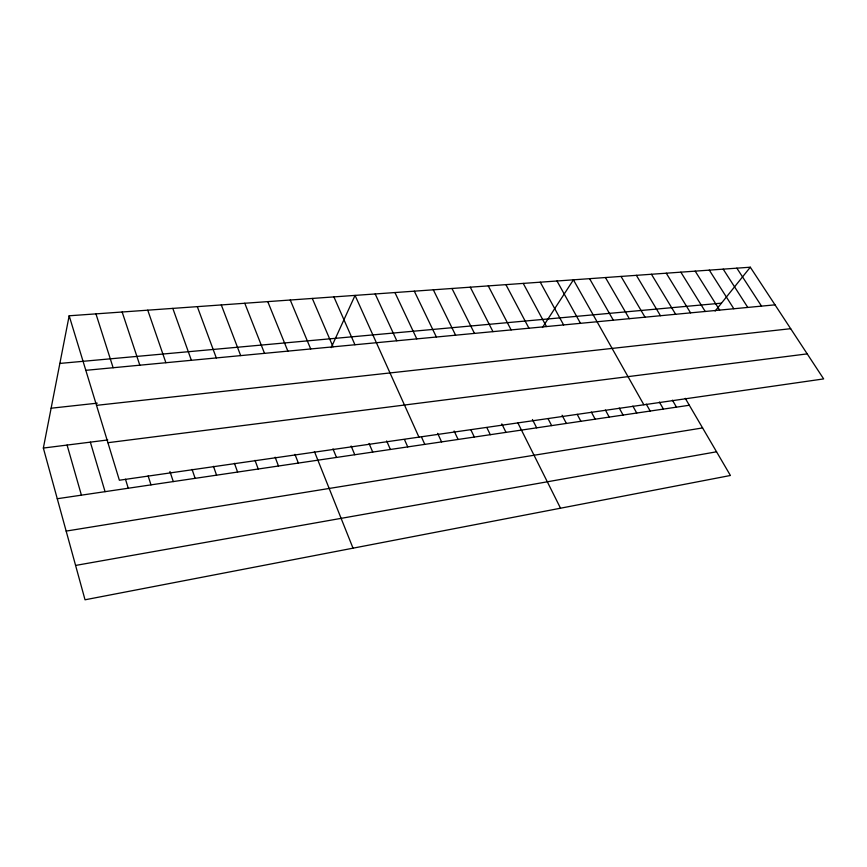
<?xml version="1.0" encoding="UTF-8"?>
<svg xmlns="http://www.w3.org/2000/svg" width="867" height="867" viewBox="0 0 867 867"><rect width="100%" height="100%" fill="white"/><g stroke="black" fill="none" stroke-linecap="round" stroke-linejoin="round"><path stroke-width="1.3" d="M685.266 398.321L730.415 475.484L85.031 599.791L43.35 448.055L69.165 315.783L750.302 267.209L823.65 378.912L119.375 480.231L69.165 315.783M331.205 347.656L355.058 295.398L418.945 437.131M542.439 327.52L573.423 279.824L643.867 404.781M715.145 311.058L750.302 267.209M75.592 565.436L716.554 451.794M66.163 531.092L702.595 427.93M57.265 498.731L689.33 405.257M107.92 442.701L807.21 353.877M43.35 448.055L107.79 439.948M96.519 405.355L790.671 328.691M51.131 408.216L97.267 403.166M85.822 370.328L775.011 304.837M59.866 363.425L721.474 303.157M736.852 268.163L761.508 306.116M723.186 269.138L747.777 307.417M709.304 270.125L733.829 308.75M695.193 271.133L719.643 310.093M680.855 272.162L705.218 311.47M666.268 273.203L690.555 312.857M651.442 274.254L675.642 314.277M636.367 275.327L660.459 315.718M621.032 276.421L645.026 317.181M605.437 277.538L629.312 318.677M672.424 400.164L676.466 407.165M589.571 278.665L613.327 320.194M659.386 402.039L663.418 409.094M646.283 404.163L650.185 411.045M632.867 406.092L636.736 413.039M556.993 280.995L580.489 323.315M619.233 408.054L623.091 415.055M540.271 282.187L563.626 324.919M605.394 410.037L609.241 417.103M523.245 283.401L546.448 326.556M591.348 412.063L595.174 419.184M577.194 414.328L580.89 421.297M505.905 284.636L528.946 328.214M562.087 415.239L566.379 423.443M488.262 285.893L511.129 329.915M547.987 418.533L551.64 425.621M470.282 287.172L492.965 331.638M532.425 419.487L536.662 427.832M451.978 288.483L474.466 333.394M517.848 422.868L560.516 508.203M501.82 423.876L505.992 432.373M433.327 289.816L455.598 335.193M486.831 427.561L490.288 434.692M414.318 291.171L436.372 337.014M470.889 429.859L474.325 437.055M394.94 292.547L416.778 338.878M454.113 430.986L458.09 439.461M375.194 293.956L396.783 340.774M437.651 433.337L441.585 441.899M421.46 436.979L424.808 444.381M404.521 439.645L407.739 446.906M333.903 296.904L354.95 344.752M386.66 440.924L390.378 449.464M312.304 298.443L333.058 346.833M369.049 443.449L372.723 452.075M290.261 300.015L310.7 348.957M351.124 446.017L354.766 454.731M332.982 448.878L336.483 457.44M267.762 301.618L287.866 351.135M314.428 451.544L353.021 548.172M244.776 303.255L264.522 353.346M294.953 454.341L298.356 463.076M221.302 304.935L240.679 355.611M275.132 457.191L278.48 466.012M255.017 460.334L258.225 469.014M197.318 306.647L216.306 357.93M234.437 463.292L237.591 472.06M172.815 308.392L191.379 360.304M213.455 466.305L216.566 475.17M147.758 310.18L165.89 362.72M192.073 469.383L195.129 478.346M122.149 312.001L139.815 365.202M169.943 471.496L173.27 481.575M148.138 475.95L150.988 484.87M95.955 313.876L113.133 367.738M125.477 479.213L128.251 488.229M90.352 442.148L105.07 491.665M67.084 445.074L81.411 495.155"/></g></svg>
